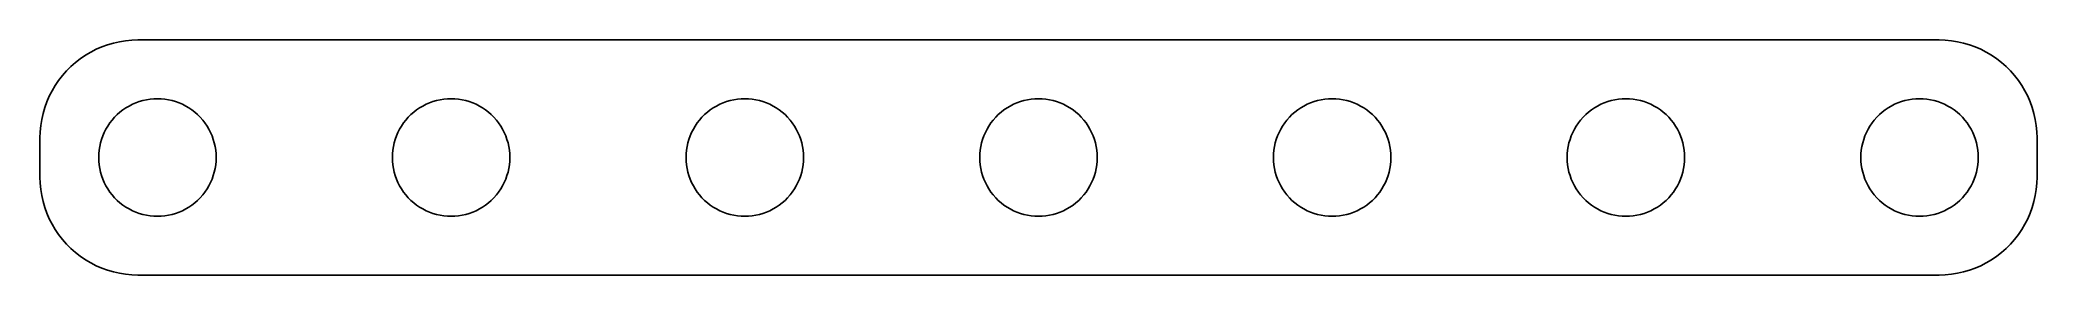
# Model space of a CAD drawing. Header units: metres. Extents: x -51 to 51, y -6 to 6.
import ezdxf

# ---------------------------------------------------------------- set-up
doc = ezdxf.new("R2010")
doc.units = ezdxf.units.M

msp = doc.modelspace()

# ---------------------------------------------------------------- linework, layer by layer
for p, q in [((-48.6791, 5.22163), (-48.9389, 5.04509)), ((-48.4088, 5.38153), (-48.6791, 5.22163)), ((-48.1289, 5.52414), (-48.4088, 5.38153)), ((-47.8406, 5.64888), (-48.1289, 5.52414)), ((-47.5451, 5.75528), (-47.8406, 5.64888)), ((-47.2435, 5.84291), (-47.5451, 5.75528)), ((-46.9369, 5.91144), (-47.2435, 5.84291)), ((-46.6267, 5.96057), (-46.9369, 5.91144)), ((-46.3139, 5.99013), (-46.6267, 5.96057)), ((-46, 6), (-46.3139, 5.99013)), ((46, 6), (-46, 6)), ((46.3139, 5.99013), (46, 6)), ((46.6267, 5.96057), (46.3139, 5.99013)), ((46.9369, 5.91144), (46.6267, 5.96057)), ((47.2435, 5.84291), (46.9369, 5.91144)), ((47.5451, 5.75528), (47.2435, 5.84291)), ((47.8406, 5.64888), (47.5451, 5.75528)), ((48.1289, 5.52414), (47.8406, 5.64888)), ((48.4088, 5.38153), (48.1289, 5.52414)), ((48.6791, 5.22163), (48.4088, 5.38153)), ((48.9389, 5.04509), (48.6791, 5.22163)), ((-49.8526, 4.18712), (-50.0451, 3.93892)), ((-49.6448, 4.42273), (-49.8526, 4.18712)), ((-49.4227, 4.64484), (-49.6448, 4.42273)), ((-49.1871, 4.85257), (-49.4227, 4.64484)), ((-48.9389, 5.04509), (-49.1871, 4.85257)), ((49.1871, 4.85257), (48.9389, 5.04509)), ((49.4227, 4.64484), (49.1871, 4.85257)), ((49.6448, 4.42273), (49.4227, 4.64484)), ((49.8526, 4.18712), (49.6448, 4.42273)), ((50.0451, 3.93892), (49.8526, 4.18712)), ((-50.5241, 3.12889), (-50.6489, 2.84062)), ((-50.3815, 3.40877), (-50.5241, 3.12889)), ((-50.2216, 3.67914), (-50.3815, 3.40877)), ((-50.0451, 3.93892), (-50.2216, 3.67914)), ((50.2216, 3.67914), (50.0451, 3.93892)), ((50.3815, 3.40877), (50.2216, 3.67914)), ((50.5241, 3.12889), (50.3815, 3.40877)), ((50.6489, 2.84062), (50.5241, 3.12889)), ((-50.8429, 2.24345), (-50.9114, 1.9369)), ((-50.7553, 2.54509), (-50.8429, 2.24345)), ((-50.6489, 2.84062), (-50.7553, 2.54509)), ((-47.3115, 1.91226), (-47.1869, 2.05363)), ((-47.1869, 2.05363), (-47.0536, 2.1869)), ((-47.0536, 2.1869), (-46.9123, 2.31154)), ((-46.9123, 2.31154), (-46.7634, 2.42705)), ((-46.7634, 2.42705), (-46.6075, 2.53297)), ((-46.6075, 2.53297), (-46.4453, 2.62891)), ((-46.4453, 2.62891), (-46.2773, 2.71448)), ((-46.2773, 2.71448), (-46.1044, 2.78932)), ((-46.1044, 2.78932), (-45.927, 2.85316)), ((-45.927, 2.85316), (-45.7461, 2.90575)), ((-45.7461, 2.90575), (-45.5621, 2.94685)), ((-45.5621, 2.94685), (-45.376, 2.97633)), ((-45.376, 2.97633), (-45.1884, 2.99408)), ((-45.1884, 2.99408), (-45, 3)), ((-45, 3), (-44.8116, 2.99408)), ((-44.8116, 2.99408), (-44.624, 2.97633)), ((-44.624, 2.97633), (-44.4379, 2.94685)), ((-44.4379, 2.94685), (-44.2539, 2.90575)), ((-44.2539, 2.90575), (-44.0729, 2.85316)), ((-44.0729, 2.85316), (-43.8956, 2.78932)), ((-43.8956, 2.78932), (-43.7227, 2.71448)), ((-43.7227, 2.71448), (-43.5547, 2.62891)), ((-43.5547, 2.62891), (-43.3925, 2.53297)), ((-43.3925, 2.53297), (-43.2366, 2.42705)), ((-43.2366, 2.42705), (-43.0877, 2.31154)), ((-43.0877, 2.31154), (-42.9464, 2.1869)), ((-42.9464, 2.1869), (-42.8131, 2.05363)), ((-42.8131, 2.05363), (-42.6885, 1.91226)), ((-32.3115, 1.91226), (-32.1869, 2.05363)), ((-32.1869, 2.05363), (-32.0536, 2.1869)), ((-32.0536, 2.1869), (-31.9123, 2.31154)), ((-31.9123, 2.31154), (-31.7634, 2.42705)), ((-31.7634, 2.42705), (-31.6075, 2.53297)), ((-31.6075, 2.53297), (-31.4453, 2.62891)), ((-31.4453, 2.62891), (-31.2773, 2.71448)), ((-31.2773, 2.71448), (-31.1044, 2.78932)), ((-31.1044, 2.78932), (-30.927, 2.85316)), ((-30.927, 2.85316), (-30.7461, 2.90575)), ((-30.7461, 2.90575), (-30.5621, 2.94685)), ((-30.5621, 2.94685), (-30.376, 2.97633)), ((-30.376, 2.97633), (-30.1884, 2.99408)), ((-30.1884, 2.99408), (-30, 3)), ((-30, 3), (-29.8116, 2.99408)), ((-29.8116, 2.99408), (-29.624, 2.97633)), ((-29.624, 2.97633), (-29.4379, 2.94685)), ((-29.4379, 2.94685), (-29.2539, 2.90575)), ((-29.2539, 2.90575), (-29.0729, 2.85316)), ((-29.0729, 2.85316), (-28.8956, 2.78932)), ((-28.8956, 2.78932), (-28.7227, 2.71448)), ((-28.7227, 2.71448), (-28.5547, 2.62891)), ((-28.5547, 2.62891), (-28.3925, 2.53297)), ((-28.3925, 2.53297), (-28.2366, 2.42705)), ((-28.2366, 2.42705), (-28.0877, 2.31154)), ((-28.0877, 2.31154), (-27.9464, 2.1869)), ((-27.9464, 2.1869), (-27.8131, 2.05363)), ((-27.8131, 2.05363), (-27.6884, 1.91226)), ((-17.3115, 1.91226), (-17.1869, 2.05363)), ((-17.1869, 2.05363), (-17.0536, 2.1869)), ((-17.0536, 2.1869), (-16.9123, 2.31154)), ((-16.9123, 2.31154), (-16.7634, 2.42705)), ((-16.7634, 2.42705), (-16.6075, 2.53297)), ((-16.6075, 2.53297), (-16.4453, 2.62891)), ((-16.4453, 2.62891), (-16.2773, 2.71448)), ((-16.2773, 2.71448), (-16.1044, 2.78932)), ((-16.1044, 2.78932), (-15.927, 2.85316)), ((-15.927, 2.85316), (-15.7461, 2.90575)), ((-15.7461, 2.90575), (-15.5621, 2.94685)), ((-15.5621, 2.94685), (-15.376, 2.97633)), ((-15.376, 2.97633), (-15.1884, 2.99408)), ((-15.1884, 2.99408), (-15, 3)), ((-15, 3), (-14.8116, 2.99408)), ((-14.8116, 2.99408), (-14.624, 2.97633)), ((-14.624, 2.97633), (-14.4379, 2.94685)), ((-14.4379, 2.94685), (-14.2539, 2.90575)), ((-14.2539, 2.90575), (-14.0729, 2.85316)), ((-14.0729, 2.85316), (-13.8956, 2.78932)), ((-13.8956, 2.78932), (-13.7227, 2.71448)), ((-13.7227, 2.71448), (-13.5547, 2.62891)), ((-13.5547, 2.62891), (-13.3925, 2.53297)), ((-13.3925, 2.53297), (-13.2366, 2.42705)), ((-13.2366, 2.42705), (-13.0877, 2.31154)), ((-13.0877, 2.31154), (-12.9464, 2.1869)), ((-12.9464, 2.1869), (-12.8131, 2.05363)), ((-12.8131, 2.05363), (-12.6884, 1.91226)), ((-2.31154, 1.91226), (-2.1869, 2.05363)), ((-2.1869, 2.05363), (-2.05363, 2.1869)), ((-2.05363, 2.1869), (-1.91226, 2.31154)), ((-1.91226, 2.31154), (-1.76335, 2.42705)), ((-1.76335, 2.42705), (-1.60747, 2.53297)), ((-1.60747, 2.53297), (-1.44525, 2.62891)), ((-1.44525, 2.62891), (-1.27733, 2.71448)), ((-1.27733, 2.71448), (-1.10437, 2.78932)), ((-1.10437, 2.78932), (-0.927048, 2.85316)), ((-0.927048, 2.85316), (-0.746063, 2.90575)), ((-0.746063, 2.90575), (-0.562134, 2.94685)), ((-0.562134, 2.94685), (-0.375992, 2.97633)), ((-0.375992, 2.97633), (-0.18837, 2.99408)), ((-0.18837, 2.99408), (0, 3)), ((0, 3), (0.18837, 2.99408)), ((0.18837, 2.99408), (0.375992, 2.97633)), ((0.375992, 2.97633), (0.562134, 2.94685)), ((0.562134, 2.94685), (0.746063, 2.90575)), ((0.746063, 2.90575), (0.927048, 2.85316)), ((0.927048, 2.85316), (1.10437, 2.78932)), ((1.10437, 2.78932), (1.27733, 2.71448)), ((1.27733, 2.71448), (1.44525, 2.62891)), ((1.44525, 2.62891), (1.60747, 2.53297)), ((1.60747, 2.53297), (1.76335, 2.42705)), ((1.76335, 2.42705), (1.91226, 2.31154)), ((1.91226, 2.31154), (2.05363, 2.1869)), ((2.05363, 2.1869), (2.1869, 2.05363)), ((2.1869, 2.05363), (2.31154, 1.91226)), ((12.6884, 1.91226), (12.8131, 2.05363)), ((12.8131, 2.05363), (12.9464, 2.1869)), ((12.9464, 2.1869), (13.0877, 2.31154)), ((13.0877, 2.31154), (13.2366, 2.42705)), ((13.2366, 2.42705), (13.3925, 2.53297)), ((13.3925, 2.53297), (13.5547, 2.62891)), ((13.5547, 2.62891), (13.7227, 2.71448)), ((13.7227, 2.71448), (13.8956, 2.78932)), ((13.8956, 2.78932), (14.0729, 2.85316)), ((14.0729, 2.85316), (14.2539, 2.90575)), ((14.2539, 2.90575), (14.4379, 2.94685)), ((14.4379, 2.94685), (14.624, 2.97633)), ((14.624, 2.97633), (14.8116, 2.99408)), ((14.8116, 2.99408), (15, 3)), ((15, 3), (15.1884, 2.99408)), ((15.1884, 2.99408), (15.376, 2.97633)), ((15.376, 2.97633), (15.5621, 2.94685)), ((15.5621, 2.94685), (15.7461, 2.90575)), ((15.7461, 2.90575), (15.927, 2.85316)), ((15.927, 2.85316), (16.1044, 2.78932)), ((16.1044, 2.78932), (16.2773, 2.71448)), ((16.2773, 2.71448), (16.4453, 2.62891)), ((16.4453, 2.62891), (16.6075, 2.53297)), ((16.6075, 2.53297), (16.7634, 2.42705)), ((16.7634, 2.42705), (16.9123, 2.31154)), ((16.9123, 2.31154), (17.0536, 2.1869)), ((17.0536, 2.1869), (17.1869, 2.05363)), ((17.1869, 2.05363), (17.3115, 1.91226)), ((27.6884, 1.91226), (27.8131, 2.05363)), ((27.8131, 2.05363), (27.9464, 2.1869)), ((27.9464, 2.1869), (28.0877, 2.31154)), ((28.0877, 2.31154), (28.2366, 2.42705)), ((28.2366, 2.42705), (28.3925, 2.53297)), ((28.3925, 2.53297), (28.5547, 2.62891)), ((28.5547, 2.62891), (28.7227, 2.71448)), ((28.7227, 2.71448), (28.8956, 2.78932)), ((28.8956, 2.78932), (29.0729, 2.85316)), ((29.0729, 2.85316), (29.2539, 2.90575)), ((29.2539, 2.90575), (29.4379, 2.94685)), ((29.4379, 2.94685), (29.624, 2.97633)), ((29.624, 2.97633), (29.8116, 2.99408)), ((29.8116, 2.99408), (30, 3)), ((30, 3), (30.1884, 2.99408)), ((30.1884, 2.99408), (30.376, 2.97633)), ((30.376, 2.97633), (30.5621, 2.94685)), ((30.5621, 2.94685), (30.7461, 2.90575)), ((30.7461, 2.90575), (30.927, 2.85316)), ((30.927, 2.85316), (31.1044, 2.78932)), ((31.1044, 2.78932), (31.2773, 2.71448)), ((31.2773, 2.71448), (31.4453, 2.62891)), ((31.4453, 2.62891), (31.6075, 2.53297)), ((31.6075, 2.53297), (31.7634, 2.42705)), ((31.7634, 2.42705), (31.9123, 2.31154)), ((31.9123, 2.31154), (32.0536, 2.1869)), ((32.0536, 2.1869), (32.1869, 2.05363)), ((32.1869, 2.05363), (32.3115, 1.91226)), ((42.6885, 1.91226), (42.8131, 2.05363)), ((42.8131, 2.05363), (42.9464, 2.1869)), ((42.9464, 2.1869), (43.0877, 2.31154)), ((43.0877, 2.31154), (43.2366, 2.42705)), ((43.2366, 2.42705), (43.3925, 2.53297)), ((43.3925, 2.53297), (43.5547, 2.62891)), ((43.5547, 2.62891), (43.7227, 2.71448)), ((43.7227, 2.71448), (43.8956, 2.78932)), ((43.8956, 2.78932), (44.0729, 2.85316)), ((44.0729, 2.85316), (44.2539, 2.90575)), ((44.2539, 2.90575), (44.4379, 2.94685)), ((44.4379, 2.94685), (44.624, 2.97633)), ((44.624, 2.97633), (44.8116, 2.99408)), ((44.8116, 2.99408), (45, 3)), ((45, 3), (45.1884, 2.99408)), ((45.1884, 2.99408), (45.376, 2.97633)), ((45.376, 2.97633), (45.5621, 2.94685)), ((45.5621, 2.94685), (45.7461, 2.90575)), ((45.7461, 2.90575), (45.927, 2.85316)), ((45.927, 2.85316), (46.1044, 2.78932)), ((46.1044, 2.78932), (46.2773, 2.71448)), ((46.2773, 2.71448), (46.4453, 2.62891)), ((46.4453, 2.62891), (46.6075, 2.53297)), ((46.6075, 2.53297), (46.7634, 2.42705)), ((46.7634, 2.42705), (46.9123, 2.31154)), ((46.9123, 2.31154), (47.0536, 2.1869)), ((47.0536, 2.1869), (47.1869, 2.05363)), ((47.1869, 2.05363), (47.3115, 1.91226)), ((50.7553, 2.54509), (50.6489, 2.84062)), ((50.8429, 2.24345), (50.7553, 2.54509)), ((50.9114, 1.9369), (50.8429, 2.24345)), ((-50.9901, 1.31395), (-51, 1)), ((-50.9606, 1.62666), (-50.9901, 1.31395)), ((-50.9114, 1.9369), (-50.9606, 1.62666)), ((-47.8532, 0.927048), (-47.7893, 1.10437)), ((-47.7893, 1.10437), (-47.7145, 1.27733)), ((-47.7145, 1.27733), (-47.6289, 1.44525)), ((-47.6289, 1.44525), (-47.533, 1.60747)), ((-47.533, 1.60747), (-47.427, 1.76335)), ((-47.427, 1.76335), (-47.3115, 1.91226)), ((-42.6885, 1.91226), (-42.5729, 1.76335)), ((-42.5729, 1.76335), (-42.467, 1.60747)), ((-42.467, 1.60747), (-42.3711, 1.44525)), ((-42.3711, 1.44525), (-42.2855, 1.27733)), ((-42.2855, 1.27733), (-42.2107, 1.10437)), ((-42.2107, 1.10437), (-42.1468, 0.927048)), ((-32.8532, 0.927048), (-32.7893, 1.10437)), ((-32.7893, 1.10437), (-32.7145, 1.27733)), ((-32.7145, 1.27733), (-32.6289, 1.44525)), ((-32.6289, 1.44525), (-32.533, 1.60747)), ((-32.533, 1.60747), (-32.427, 1.76335)), ((-32.427, 1.76335), (-32.3115, 1.91226)), ((-27.6884, 1.91226), (-27.5729, 1.76335)), ((-27.5729, 1.76335), (-27.467, 1.60747)), ((-27.467, 1.60747), (-27.3711, 1.44525)), ((-27.3711, 1.44525), (-27.2855, 1.27733)), ((-27.2855, 1.27733), (-27.2107, 1.10437)), ((-27.2107, 1.10437), (-27.1468, 0.927048)), ((-17.8532, 0.927048), (-17.7893, 1.10437)), ((-17.7893, 1.10437), (-17.7145, 1.27733)), ((-17.7145, 1.27733), (-17.6289, 1.44525)), ((-17.6289, 1.44525), (-17.533, 1.60747)), ((-17.533, 1.60747), (-17.427, 1.76335)), ((-17.427, 1.76335), (-17.3115, 1.91226)), ((-12.6884, 1.91226), (-12.5729, 1.76335)), ((-12.5729, 1.76335), (-12.467, 1.60747)), ((-12.467, 1.60747), (-12.3711, 1.44525)), ((-12.3711, 1.44525), (-12.2855, 1.27733)), ((-12.2855, 1.27733), (-12.2107, 1.10437)), ((-12.2107, 1.10437), (-12.1468, 0.927048)), ((-2.85316, 0.927048), (-2.78932, 1.10437)), ((-2.78932, 1.10437), (-2.71448, 1.27733)), ((-2.71448, 1.27733), (-2.62891, 1.44525)), ((-2.62891, 1.44525), (-2.53297, 1.60747)), ((-2.53297, 1.60747), (-2.42705, 1.76335)), ((-2.42705, 1.76335), (-2.31154, 1.91226)), ((2.31154, 1.91226), (2.42705, 1.76335)), ((2.42705, 1.76335), (2.53297, 1.60747)), ((2.53297, 1.60747), (2.62891, 1.44525)), ((2.62891, 1.44525), (2.71448, 1.27733)), ((2.71448, 1.27733), (2.78932, 1.10437)), ((2.78932, 1.10437), (2.85316, 0.927048)), ((12.1468, 0.927048), (12.2107, 1.10437)), ((12.2107, 1.10437), (12.2855, 1.27733)), ((12.2855, 1.27733), (12.3711, 1.44525)), ((12.3711, 1.44525), (12.467, 1.60747)), ((12.467, 1.60747), (12.5729, 1.76335)), ((12.5729, 1.76335), (12.6884, 1.91226)), ((17.3115, 1.91226), (17.427, 1.76335)), ((17.427, 1.76335), (17.533, 1.60747)), ((17.533, 1.60747), (17.6289, 1.44525)), ((17.6289, 1.44525), (17.7145, 1.27733)), ((17.7145, 1.27733), (17.7893, 1.10437)), ((17.7893, 1.10437), (17.8532, 0.927048)), ((27.1468, 0.927048), (27.2107, 1.10437)), ((27.2107, 1.10437), (27.2855, 1.27733)), ((27.2855, 1.27733), (27.3711, 1.44525)), ((27.3711, 1.44525), (27.467, 1.60747)), ((27.467, 1.60747), (27.5729, 1.76335)), ((27.5729, 1.76335), (27.6884, 1.91226)), ((32.3115, 1.91226), (32.427, 1.76335)), ((32.427, 1.76335), (32.533, 1.60747)), ((32.533, 1.60747), (32.6289, 1.44525)), ((32.6289, 1.44525), (32.7145, 1.27733)), ((32.7145, 1.27733), (32.7893, 1.10437)), ((32.7893, 1.10437), (32.8532, 0.927048)), ((42.1468, 0.927048), (42.2107, 1.10437)), ((42.2107, 1.10437), (42.2855, 1.27733)), ((42.2855, 1.27733), (42.3711, 1.44525)), ((42.3711, 1.44525), (42.467, 1.60747)), ((42.467, 1.60747), (42.5729, 1.76335)), ((42.5729, 1.76335), (42.6885, 1.91226)), ((47.3115, 1.91226), (47.427, 1.76335)), ((47.427, 1.76335), (47.533, 1.60747)), ((47.533, 1.60747), (47.6289, 1.44525)), ((47.6289, 1.44525), (47.7145, 1.27733)), ((47.7145, 1.27733), (47.7893, 1.10437)), ((47.7893, 1.10437), (47.8532, 0.927048)), ((50.9606, 1.62666), (50.9114, 1.9369)), ((50.9901, 1.31395), (50.9606, 1.62666)), ((51, 1), (50.9901, 1.31395)), ((-51, 1), (-51, -1)), ((-48, 0), (-47.9941, 0.18837)), ((-47.9941, -0.18837), (-48, 0)), ((-47.9941, 0.18837), (-47.9763, 0.375992)), ((-47.9763, 0.375992), (-47.9469, 0.562134)), ((-47.9469, 0.562134), (-47.9057, 0.746063)), ((-47.9057, 0.746063), (-47.8532, 0.927048)), ((-42.1468, 0.927048), (-42.0942, 0.746063)), ((-42.0942, 0.746063), (-42.0531, 0.562134)), ((-42.0531, 0.562134), (-42.0237, 0.375992)), ((-42.0237, 0.375992), (-42.0059, 0.18837)), ((-42.0059, 0.18837), (-42, 0)), ((-42, 0), (-42.0059, -0.18837)), ((-33, 0), (-32.9941, 0.18837)), ((-32.9941, -0.18837), (-33, 0)), ((-32.9941, 0.18837), (-32.9763, 0.375992)), ((-32.9763, 0.375992), (-32.9469, 0.562134)), ((-32.9469, 0.562134), (-32.9057, 0.746063)), ((-32.9057, 0.746063), (-32.8532, 0.927048)), ((-27.1468, 0.927048), (-27.0942, 0.746063)), ((-27.0942, 0.746063), (-27.0531, 0.562134)), ((-27.0531, 0.562134), (-27.0237, 0.375992)), ((-27.0237, 0.375992), (-27.0059, 0.18837)), ((-27.0059, 0.18837), (-27, 0)), ((-27, 0), (-27.0059, -0.18837)), ((-18, 0), (-17.9941, 0.18837)), ((-17.9941, -0.18837), (-18, 0)), ((-17.9941, 0.18837), (-17.9763, 0.375992)), ((-17.9763, 0.375992), (-17.9469, 0.562134)), ((-17.9469, 0.562134), (-17.9057, 0.746063)), ((-17.9057, 0.746063), (-17.8532, 0.927048)), ((-12.1468, 0.927048), (-12.0942, 0.746063)), ((-12.0942, 0.746063), (-12.0531, 0.562134)), ((-12.0531, 0.562134), (-12.0237, 0.375992)), ((-12.0237, 0.375992), (-12.0059, 0.18837)), ((-12.0059, 0.18837), (-12, 0)), ((-12, 0), (-12.0059, -0.18837)), ((-3, 0), (-2.99408, 0.18837)), ((-2.99408, -0.18837), (-3, 0)), ((-2.99408, 0.18837), (-2.97633, 0.375992)), ((-2.97633, 0.375992), (-2.94685, 0.562134)), ((-2.94685, 0.562134), (-2.90575, 0.746063)), ((-2.90575, 0.746063), (-2.85316, 0.927048)), ((2.85316, 0.927048), (2.90575, 0.746063)), ((2.90575, 0.746063), (2.94685, 0.562134)), ((2.94685, 0.562134), (2.97633, 0.375992)), ((2.97633, 0.375992), (2.99408, 0.18837)), ((2.99408, 0.18837), (3, 0)), ((3, 0), (2.99408, -0.18837)), ((12, 0), (12.0059, 0.18837)), ((12.0059, -0.18837), (12, 0)), ((12.0059, 0.18837), (12.0237, 0.375992)), ((12.0237, 0.375992), (12.0531, 0.562134)), ((12.0531, 0.562134), (12.0942, 0.746063)), ((12.0942, 0.746063), (12.1468, 0.927048)), ((17.8532, 0.927048), (17.9057, 0.746063)), ((17.9057, 0.746063), (17.9469, 0.562134)), ((17.9469, 0.562134), (17.9763, 0.375992)), ((17.9763, 0.375992), (17.9941, 0.18837)), ((17.9941, 0.18837), (18, 0)), ((18, 0), (17.9941, -0.18837)), ((27, 0), (27.0059, 0.18837)), ((27.0059, -0.18837), (27, 0)), ((27.0059, 0.18837), (27.0237, 0.375992)), ((27.0237, 0.375992), (27.0531, 0.562134)), ((27.0531, 0.562134), (27.0942, 0.746063)), ((27.0942, 0.746063), (27.1468, 0.927048)), ((32.8532, 0.927048), (32.9057, 0.746063)), ((32.9057, 0.746063), (32.9469, 0.562134)), ((32.9469, 0.562134), (32.9763, 0.375992)), ((32.9763, 0.375992), (32.9941, 0.18837)), ((32.9941, 0.18837), (33, 0)), ((33, 0), (32.9941, -0.18837)), ((42, 0), (42.0059, 0.18837)), ((42.0059, -0.18837), (42, 0)), ((42.0059, 0.18837), (42.0237, 0.375992)), ((42.0237, 0.375992), (42.0531, 0.562134)), ((42.0531, 0.562134), (42.0942, 0.746063)), ((42.0942, 0.746063), (42.1468, 0.927048)), ((47.8532, 0.927048), (47.9057, 0.746063)), ((47.9057, 0.746063), (47.9469, 0.562134)), ((47.9469, 0.562134), (47.9763, 0.375992)), ((47.9763, 0.375992), (47.9941, 0.18837)), ((47.9941, 0.18837), (48, 0)), ((48, 0), (47.9941, -0.18837)), ((51, -1), (51, 1)), ((-51, -1), (-50.9901, -1.31395)), ((-47.9763, -0.375992), (-47.9941, -0.18837)), ((-47.9469, -0.562134), (-47.9763, -0.375992)), ((-47.9057, -0.746063), (-47.9469, -0.562134)), ((-47.8532, -0.927048), (-47.9057, -0.746063)), ((-47.7893, -1.10437), (-47.8532, -0.927048)), ((-42.1468, -0.927048), (-42.2107, -1.10437)), ((-42.0942, -0.746063), (-42.1468, -0.927048)), ((-42.0531, -0.562134), (-42.0942, -0.746063)), ((-42.0237, -0.375992), (-42.0531, -0.562134)), ((-42.0059, -0.18837), (-42.0237, -0.375992)), ((-32.9763, -0.375992), (-32.9941, -0.18837)), ((-32.9469, -0.562134), (-32.9763, -0.375992)), ((-32.9057, -0.746063), (-32.9469, -0.562134)), ((-32.8532, -0.927048), (-32.9057, -0.746063)), ((-32.7893, -1.10437), (-32.8532, -0.927048)), ((-27.1468, -0.927048), (-27.2107, -1.10437)), ((-27.0942, -0.746063), (-27.1468, -0.927048)), ((-27.0531, -0.562134), (-27.0942, -0.746063)), ((-27.0237, -0.375992), (-27.0531, -0.562134)), ((-27.0059, -0.18837), (-27.0237, -0.375992)), ((-17.9763, -0.375992), (-17.9941, -0.18837)), ((-17.9469, -0.562134), (-17.9763, -0.375992)), ((-17.9057, -0.746063), (-17.9469, -0.562134)), ((-17.8532, -0.927048), (-17.9057, -0.746063)), ((-17.7893, -1.10437), (-17.8532, -0.927048)), ((-12.1468, -0.927048), (-12.2107, -1.10437)), ((-12.0942, -0.746063), (-12.1468, -0.927048)), ((-12.0531, -0.562134), (-12.0942, -0.746063)), ((-12.0237, -0.375992), (-12.0531, -0.562134)), ((-12.0059, -0.18837), (-12.0237, -0.375992)), ((-2.97633, -0.375992), (-2.99408, -0.18837)), ((-2.94685, -0.562134), (-2.97633, -0.375992)), ((-2.90575, -0.746063), (-2.94685, -0.562134)), ((-2.85316, -0.927048), (-2.90575, -0.746063)), ((-2.78932, -1.10437), (-2.85316, -0.927048)), ((2.85316, -0.927048), (2.78932, -1.10437)), ((2.90575, -0.746063), (2.85316, -0.927048)), ((2.94685, -0.562134), (2.90575, -0.746063)), ((2.97633, -0.375992), (2.94685, -0.562134)), ((2.99408, -0.18837), (2.97633, -0.375992)), ((12.0237, -0.375992), (12.0059, -0.18837)), ((12.0531, -0.562134), (12.0237, -0.375992)), ((12.0942, -0.746063), (12.0531, -0.562134)), ((12.1468, -0.927048), (12.0942, -0.746063)), ((12.2107, -1.10437), (12.1468, -0.927048)), ((17.8532, -0.927048), (17.7893, -1.10437)), ((17.9057, -0.746063), (17.8532, -0.927048)), ((17.9469, -0.562134), (17.9057, -0.746063)), ((17.9763, -0.375992), (17.9469, -0.562134)), ((17.9941, -0.18837), (17.9763, -0.375992)), ((27.0237, -0.375992), (27.0059, -0.18837)), ((27.0531, -0.562134), (27.0237, -0.375992)), ((27.0942, -0.746063), (27.0531, -0.562134)), ((27.1468, -0.927048), (27.0942, -0.746063)), ((27.2107, -1.10437), (27.1468, -0.927048)), ((32.8532, -0.927048), (32.7893, -1.10437)), ((32.9057, -0.746063), (32.8532, -0.927048)), ((32.9469, -0.562134), (32.9057, -0.746063)), ((32.9763, -0.375992), (32.9469, -0.562134)), ((32.9941, -0.18837), (32.9763, -0.375992)), ((42.0237, -0.375992), (42.0059, -0.18837)), ((42.0531, -0.562134), (42.0237, -0.375992)), ((42.0942, -0.746063), (42.0531, -0.562134)), ((42.1468, -0.927048), (42.0942, -0.746063)), ((42.2107, -1.10437), (42.1468, -0.927048)), ((47.8532, -0.927048), (47.7893, -1.10437)), ((47.9057, -0.746063), (47.8532, -0.927048)), ((47.9469, -0.562134), (47.9057, -0.746063)), ((47.9763, -0.375992), (47.9469, -0.562134)), ((47.9941, -0.18837), (47.9763, -0.375992)), ((50.9901, -1.31395), (51, -1)), ((-50.9901, -1.31395), (-50.9606, -1.62666)), ((-50.9606, -1.62666), (-50.9114, -1.9369)), ((-50.9114, -1.9369), (-50.8429, -2.24345)), ((-47.7145, -1.27733), (-47.7893, -1.10437)), ((-47.6289, -1.44525), (-47.7145, -1.27733)), ((-47.533, -1.60747), (-47.6289, -1.44525)), ((-47.427, -1.76335), (-47.533, -1.60747)), ((-47.3115, -1.91226), (-47.427, -1.76335)), ((-47.1869, -2.05363), (-47.3115, -1.91226)), ((-42.6885, -1.91226), (-42.8131, -2.05363)), ((-42.5729, -1.76335), (-42.6885, -1.91226)), ((-42.467, -1.60747), (-42.5729, -1.76335)), ((-42.3711, -1.44525), (-42.467, -1.60747)), ((-42.2855, -1.27733), (-42.3711, -1.44525)), ((-42.2107, -1.10437), (-42.2855, -1.27733)), ((-32.7145, -1.27733), (-32.7893, -1.10437)), ((-32.6289, -1.44525), (-32.7145, -1.27733)), ((-32.533, -1.60747), (-32.6289, -1.44525)), ((-32.427, -1.76335), (-32.533, -1.60747)), ((-32.3115, -1.91226), (-32.427, -1.76335)), ((-32.1869, -2.05363), (-32.3115, -1.91226)), ((-27.6884, -1.91226), (-27.8131, -2.05363)), ((-27.5729, -1.76335), (-27.6884, -1.91226)), ((-27.467, -1.60747), (-27.5729, -1.76335)), ((-27.3711, -1.44525), (-27.467, -1.60747)), ((-27.2855, -1.27733), (-27.3711, -1.44525)), ((-27.2107, -1.10437), (-27.2855, -1.27733)), ((-17.7145, -1.27733), (-17.7893, -1.10437)), ((-17.6289, -1.44525), (-17.7145, -1.27733)), ((-17.533, -1.60747), (-17.6289, -1.44525)), ((-17.427, -1.76335), (-17.533, -1.60747)), ((-17.3115, -1.91226), (-17.427, -1.76335)), ((-17.1869, -2.05363), (-17.3115, -1.91226)), ((-12.6884, -1.91226), (-12.8131, -2.05363)), ((-12.5729, -1.76335), (-12.6884, -1.91226)), ((-12.467, -1.60747), (-12.5729, -1.76335)), ((-12.3711, -1.44525), (-12.467, -1.60747)), ((-12.2855, -1.27733), (-12.3711, -1.44525)), ((-12.2107, -1.10437), (-12.2855, -1.27733)), ((-2.71448, -1.27733), (-2.78932, -1.10437)), ((-2.62891, -1.44525), (-2.71448, -1.27733)), ((-2.53297, -1.60747), (-2.62891, -1.44525)), ((-2.42705, -1.76335), (-2.53297, -1.60747)), ((-2.31154, -1.91226), (-2.42705, -1.76335)), ((-2.1869, -2.05363), (-2.31154, -1.91226)), ((2.31154, -1.91226), (2.1869, -2.05363)), ((2.42705, -1.76335), (2.31154, -1.91226)), ((2.53297, -1.60747), (2.42705, -1.76335)), ((2.62891, -1.44525), (2.53297, -1.60747)), ((2.71448, -1.27733), (2.62891, -1.44525)), ((2.78932, -1.10437), (2.71448, -1.27733)), ((12.2855, -1.27733), (12.2107, -1.10437)), ((12.3711, -1.44525), (12.2855, -1.27733)), ((12.467, -1.60747), (12.3711, -1.44525)), ((12.5729, -1.76335), (12.467, -1.60747)), ((12.6884, -1.91226), (12.5729, -1.76335)), ((12.8131, -2.05363), (12.6884, -1.91226)), ((17.3115, -1.91226), (17.1869, -2.05363)), ((17.427, -1.76335), (17.3115, -1.91226)), ((17.533, -1.60747), (17.427, -1.76335)), ((17.6289, -1.44525), (17.533, -1.60747)), ((17.7145, -1.27733), (17.6289, -1.44525)), ((17.7893, -1.10437), (17.7145, -1.27733)), ((27.2855, -1.27733), (27.2107, -1.10437)), ((27.3711, -1.44525), (27.2855, -1.27733)), ((27.467, -1.60747), (27.3711, -1.44525)), ((27.5729, -1.76335), (27.467, -1.60747)), ((27.6884, -1.91226), (27.5729, -1.76335)), ((27.8131, -2.05363), (27.6884, -1.91226)), ((32.3115, -1.91226), (32.1869, -2.05363)), ((32.427, -1.76335), (32.3115, -1.91226)), ((32.533, -1.60747), (32.427, -1.76335)), ((32.6289, -1.44525), (32.533, -1.60747)), ((32.7145, -1.27733), (32.6289, -1.44525)), ((32.7893, -1.10437), (32.7145, -1.27733)), ((42.2855, -1.27733), (42.2107, -1.10437)), ((42.3711, -1.44525), (42.2855, -1.27733)), ((42.467, -1.60747), (42.3711, -1.44525)), ((42.5729, -1.76335), (42.467, -1.60747)), ((42.6885, -1.91226), (42.5729, -1.76335)), ((42.8131, -2.05363), (42.6885, -1.91226)), ((47.3115, -1.91226), (47.1869, -2.05363)), ((47.427, -1.76335), (47.3115, -1.91226)), ((47.533, -1.60747), (47.427, -1.76335)), ((47.6289, -1.44525), (47.533, -1.60747)), ((47.7145, -1.27733), (47.6289, -1.44525)), ((47.7893, -1.10437), (47.7145, -1.27733)), ((50.8429, -2.24345), (50.9114, -1.9369)), ((50.9114, -1.9369), (50.9606, -1.62666)), ((50.9606, -1.62666), (50.9901, -1.31395)), ((-50.8429, -2.24345), (-50.7553, -2.54509)), ((-50.7553, -2.54509), (-50.6489, -2.84062)), ((-50.6489, -2.84062), (-50.5241, -3.12889)), ((-47.0536, -2.1869), (-47.1869, -2.05363)), ((-46.9123, -2.31154), (-47.0536, -2.1869)), ((-46.7634, -2.42705), (-46.9123, -2.31154)), ((-46.6075, -2.53297), (-46.7634, -2.42705)), ((-46.4453, -2.62891), (-46.6075, -2.53297)), ((-46.2773, -2.71448), (-46.4453, -2.62891)), ((-46.1044, -2.78932), (-46.2773, -2.71448)), ((-45.927, -2.85316), (-46.1044, -2.78932)), ((-45.7461, -2.90575), (-45.927, -2.85316)), ((-45.5621, -2.94685), (-45.7461, -2.90575)), ((-45.376, -2.97633), (-45.5621, -2.94685)), ((-45.1884, -2.99408), (-45.376, -2.97633)), ((-45, -3), (-45.1884, -2.99408)), ((-44.8116, -2.99408), (-45, -3)), ((-44.624, -2.97633), (-44.8116, -2.99408)), ((-44.4379, -2.94685), (-44.624, -2.97633)), ((-44.2539, -2.90575), (-44.4379, -2.94685)), ((-44.0729, -2.85316), (-44.2539, -2.90575)), ((-43.8956, -2.78932), (-44.0729, -2.85316)), ((-43.7227, -2.71448), (-43.8956, -2.78932)), ((-43.5547, -2.62891), (-43.7227, -2.71448)), ((-43.3925, -2.53297), (-43.5547, -2.62891)), ((-43.2366, -2.42705), (-43.3925, -2.53297)), ((-43.0877, -2.31154), (-43.2366, -2.42705)), ((-42.9464, -2.1869), (-43.0877, -2.31154)), ((-42.8131, -2.05363), (-42.9464, -2.1869)), ((-32.0536, -2.1869), (-32.1869, -2.05363)), ((-31.9123, -2.31154), (-32.0536, -2.1869)), ((-31.7634, -2.42705), (-31.9123, -2.31154)), ((-31.6075, -2.53297), (-31.7634, -2.42705)), ((-31.4453, -2.62891), (-31.6075, -2.53297)), ((-31.2773, -2.71448), (-31.4453, -2.62891)), ((-31.1044, -2.78932), (-31.2773, -2.71448)), ((-30.927, -2.85316), (-31.1044, -2.78932)), ((-30.7461, -2.90575), (-30.927, -2.85316)), ((-30.5621, -2.94685), (-30.7461, -2.90575)), ((-30.376, -2.97633), (-30.5621, -2.94685)), ((-30.1884, -2.99408), (-30.376, -2.97633)), ((-30, -3), (-30.1884, -2.99408)), ((-29.8116, -2.99408), (-30, -3)), ((-29.624, -2.97633), (-29.8116, -2.99408)), ((-29.4379, -2.94685), (-29.624, -2.97633)), ((-29.2539, -2.90575), (-29.4379, -2.94685)), ((-29.0729, -2.85316), (-29.2539, -2.90575)), ((-28.8956, -2.78932), (-29.0729, -2.85316)), ((-28.7227, -2.71448), (-28.8956, -2.78932)), ((-28.5547, -2.62891), (-28.7227, -2.71448)), ((-28.3925, -2.53297), (-28.5547, -2.62891)), ((-28.2366, -2.42705), (-28.3925, -2.53297)), ((-28.0877, -2.31154), (-28.2366, -2.42705)), ((-27.9464, -2.1869), (-28.0877, -2.31154)), ((-27.8131, -2.05363), (-27.9464, -2.1869)), ((-17.0536, -2.1869), (-17.1869, -2.05363)), ((-16.9123, -2.31154), (-17.0536, -2.1869)), ((-16.7634, -2.42705), (-16.9123, -2.31154)), ((-16.6075, -2.53297), (-16.7634, -2.42705)), ((-16.4453, -2.62891), (-16.6075, -2.53297)), ((-16.2773, -2.71448), (-16.4453, -2.62891)), ((-16.1044, -2.78932), (-16.2773, -2.71448)), ((-15.927, -2.85316), (-16.1044, -2.78932)), ((-15.7461, -2.90575), (-15.927, -2.85316)), ((-15.5621, -2.94685), (-15.7461, -2.90575)), ((-15.376, -2.97633), (-15.5621, -2.94685)), ((-15.1884, -2.99408), (-15.376, -2.97633)), ((-15, -3), (-15.1884, -2.99408)), ((-14.8116, -2.99408), (-15, -3)), ((-14.624, -2.97633), (-14.8116, -2.99408)), ((-14.4379, -2.94685), (-14.624, -2.97633)), ((-14.2539, -2.90575), (-14.4379, -2.94685)), ((-14.0729, -2.85316), (-14.2539, -2.90575)), ((-13.8956, -2.78932), (-14.0729, -2.85316)), ((-13.7227, -2.71448), (-13.8956, -2.78932)), ((-13.5547, -2.62891), (-13.7227, -2.71448)), ((-13.3925, -2.53297), (-13.5547, -2.62891)), ((-13.2366, -2.42705), (-13.3925, -2.53297)), ((-13.0877, -2.31154), (-13.2366, -2.42705)), ((-12.9464, -2.1869), (-13.0877, -2.31154)), ((-12.8131, -2.05363), (-12.9464, -2.1869)), ((-2.05363, -2.1869), (-2.1869, -2.05363)), ((-1.91226, -2.31154), (-2.05363, -2.1869)), ((-1.76335, -2.42705), (-1.91226, -2.31154)), ((-1.60747, -2.53297), (-1.76335, -2.42705)), ((-1.44525, -2.62891), (-1.60747, -2.53297)), ((-1.27733, -2.71448), (-1.44525, -2.62891)), ((-1.10437, -2.78932), (-1.27733, -2.71448)), ((-0.927048, -2.85316), (-1.10437, -2.78932)), ((-0.746063, -2.90575), (-0.927048, -2.85316)), ((-0.562134, -2.94685), (-0.746063, -2.90575)), ((-0.375992, -2.97633), (-0.562134, -2.94685)), ((-0.18837, -2.99408), (-0.375992, -2.97633)), ((0, -3), (-0.18837, -2.99408)), ((0.18837, -2.99408), (0, -3)), ((0.375992, -2.97633), (0.18837, -2.99408)), ((0.562134, -2.94685), (0.375992, -2.97633)), ((0.746063, -2.90575), (0.562134, -2.94685)), ((0.927048, -2.85316), (0.746063, -2.90575)), ((1.10437, -2.78932), (0.927048, -2.85316)), ((1.27733, -2.71448), (1.10437, -2.78932)), ((1.44525, -2.62891), (1.27733, -2.71448)), ((1.60747, -2.53297), (1.44525, -2.62891)), ((1.76335, -2.42705), (1.60747, -2.53297)), ((1.91226, -2.31154), (1.76335, -2.42705)), ((2.05363, -2.1869), (1.91226, -2.31154)), ((2.1869, -2.05363), (2.05363, -2.1869)), ((12.9464, -2.1869), (12.8131, -2.05363)), ((13.0877, -2.31154), (12.9464, -2.1869)), ((13.2366, -2.42705), (13.0877, -2.31154)), ((13.3925, -2.53297), (13.2366, -2.42705)), ((13.5547, -2.62891), (13.3925, -2.53297)), ((13.7227, -2.71448), (13.5547, -2.62891)), ((13.8956, -2.78932), (13.7227, -2.71448)), ((14.0729, -2.85316), (13.8956, -2.78932)), ((14.2539, -2.90575), (14.0729, -2.85316)), ((14.4379, -2.94685), (14.2539, -2.90575)), ((14.624, -2.97633), (14.4379, -2.94685)), ((14.8116, -2.99408), (14.624, -2.97633)), ((15, -3), (14.8116, -2.99408)), ((15.1884, -2.99408), (15, -3)), ((15.376, -2.97633), (15.1884, -2.99408)), ((15.5621, -2.94685), (15.376, -2.97633)), ((15.7461, -2.90575), (15.5621, -2.94685)), ((15.927, -2.85316), (15.7461, -2.90575)), ((16.1044, -2.78932), (15.927, -2.85316)), ((16.2773, -2.71448), (16.1044, -2.78932)), ((16.4453, -2.62891), (16.2773, -2.71448)), ((16.6075, -2.53297), (16.4453, -2.62891)), ((16.7634, -2.42705), (16.6075, -2.53297)), ((16.9123, -2.31154), (16.7634, -2.42705)), ((17.0536, -2.1869), (16.9123, -2.31154)), ((17.1869, -2.05363), (17.0536, -2.1869)), ((27.9464, -2.1869), (27.8131, -2.05363)), ((28.0877, -2.31154), (27.9464, -2.1869)), ((28.2366, -2.42705), (28.0877, -2.31154)), ((28.3925, -2.53297), (28.2366, -2.42705)), ((28.5547, -2.62891), (28.3925, -2.53297)), ((28.7227, -2.71448), (28.5547, -2.62891)), ((28.8956, -2.78932), (28.7227, -2.71448)), ((29.0729, -2.85316), (28.8956, -2.78932)), ((29.2539, -2.90575), (29.0729, -2.85316)), ((29.4379, -2.94685), (29.2539, -2.90575)), ((29.624, -2.97633), (29.4379, -2.94685)), ((29.8116, -2.99408), (29.624, -2.97633)), ((30, -3), (29.8116, -2.99408)), ((30.1884, -2.99408), (30, -3)), ((30.376, -2.97633), (30.1884, -2.99408)), ((30.5621, -2.94685), (30.376, -2.97633)), ((30.7461, -2.90575), (30.5621, -2.94685)), ((30.927, -2.85316), (30.7461, -2.90575)), ((31.1044, -2.78932), (30.927, -2.85316)), ((31.2773, -2.71448), (31.1044, -2.78932)), ((31.4453, -2.62891), (31.2773, -2.71448)), ((31.6075, -2.53297), (31.4453, -2.62891)), ((31.7634, -2.42705), (31.6075, -2.53297)), ((31.9123, -2.31154), (31.7634, -2.42705)), ((32.0536, -2.1869), (31.9123, -2.31154)), ((32.1869, -2.05363), (32.0536, -2.1869)), ((42.9464, -2.1869), (42.8131, -2.05363)), ((43.0877, -2.31154), (42.9464, -2.1869)), ((43.2366, -2.42705), (43.0877, -2.31154)), ((43.3925, -2.53297), (43.2366, -2.42705)), ((43.5547, -2.62891), (43.3925, -2.53297)), ((43.7227, -2.71448), (43.5547, -2.62891)), ((43.8956, -2.78932), (43.7227, -2.71448)), ((44.0729, -2.85316), (43.8956, -2.78932)), ((44.2539, -2.90575), (44.0729, -2.85316)), ((44.4379, -2.94685), (44.2539, -2.90575)), ((44.624, -2.97633), (44.4379, -2.94685)), ((44.8116, -2.99408), (44.624, -2.97633)), ((45, -3), (44.8116, -2.99408)), ((45.1884, -2.99408), (45, -3)), ((45.376, -2.97633), (45.1884, -2.99408)), ((45.5621, -2.94685), (45.376, -2.97633)), ((45.7461, -2.90575), (45.5621, -2.94685)), ((45.927, -2.85316), (45.7461, -2.90575)), ((46.1044, -2.78932), (45.927, -2.85316)), ((46.2773, -2.71448), (46.1044, -2.78932)), ((46.4453, -2.62891), (46.2773, -2.71448)), ((46.6075, -2.53297), (46.4453, -2.62891)), ((46.7634, -2.42705), (46.6075, -2.53297)), ((46.9123, -2.31154), (46.7634, -2.42705)), ((47.0536, -2.1869), (46.9123, -2.31154)), ((47.1869, -2.05363), (47.0536, -2.1869)), ((50.5241, -3.12889), (50.6489, -2.84062)), ((50.6489, -2.84062), (50.7553, -2.54509)), ((50.7553, -2.54509), (50.8429, -2.24345)), ((-50.5241, -3.12889), (-50.3815, -3.40877)), ((-50.3815, -3.40877), (-50.2216, -3.67914)), ((-50.2216, -3.67914), (-50.0451, -3.93892)), ((-50.0451, -3.93892), (-49.8526, -4.18712)), ((49.8526, -4.18712), (50.0451, -3.93892)), ((50.0451, -3.93892), (50.2216, -3.67914)), ((50.2216, -3.67914), (50.3815, -3.40877)), ((50.3815, -3.40877), (50.5241, -3.12889)), ((-49.8526, -4.18712), (-49.6448, -4.42273)), ((-49.6448, -4.42273), (-49.4227, -4.64484)), ((-49.4227, -4.64484), (-49.1871, -4.85257)), ((-49.1871, -4.85257), (-48.9389, -5.04509)), ((-48.9389, -5.04509), (-48.6791, -5.22163)), ((48.6791, -5.22163), (48.9389, -5.04509)), ((48.9389, -5.04509), (49.1871, -4.85257)), ((49.1871, -4.85257), (49.4227, -4.64484)), ((49.4227, -4.64484), (49.6448, -4.42273)), ((49.6448, -4.42273), (49.8526, -4.18712)), ((-48.6791, -5.22163), (-48.4088, -5.38153)), ((-48.4088, -5.38153), (-48.1289, -5.52414)), ((-48.1289, -5.52414), (-47.8406, -5.64888)), ((-47.8406, -5.64888), (-47.5451, -5.75528)), ((-47.5451, -5.75528), (-47.2435, -5.84291)), ((-47.2435, -5.84291), (-46.9369, -5.91144)), ((-46.9369, -5.91144), (-46.6267, -5.96057)), ((-46.6267, -5.96057), (-46.3139, -5.99013)), ((-46.3139, -5.99013), (-46, -6)), ((-46, -6), (46, -6)), ((46, -6), (46.3139, -5.99013)), ((46.3139, -5.99013), (46.6267, -5.96057)), ((46.6267, -5.96057), (46.9369, -5.91144)), ((46.9369, -5.91144), (47.2435, -5.84291)), ((47.2435, -5.84291), (47.5451, -5.75528)), ((47.5451, -5.75528), (47.8406, -5.64888)), ((47.8406, -5.64888), (48.1289, -5.52414)), ((48.1289, -5.52414), (48.4088, -5.38153)), ((48.4088, -5.38153), (48.6791, -5.22163))]:
    msp.add_line(p, q)

doc.saveas('drawing.dxf')
